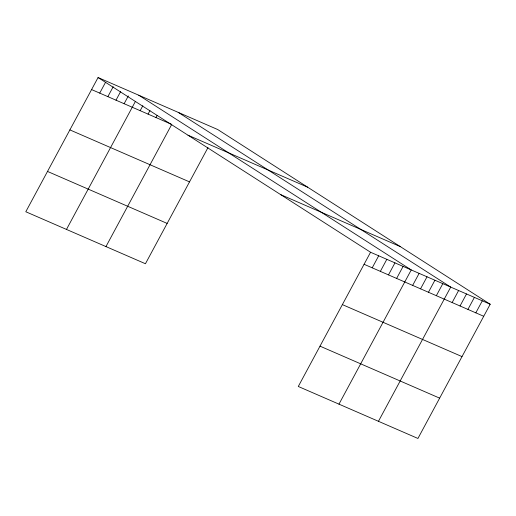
<?xml version="1.0" encoding="UTF-8"?>
<svg xmlns="http://www.w3.org/2000/svg" width="516" height="516" viewBox="0 0 516 516"><rect width="100%" height="100%" fill="white"/><g stroke="black" fill="none" stroke-linecap="round" stroke-linejoin="round"><path stroke-width="0.77" d="M490.2 304.247L370.559 252.26L298.293 386.471L417.934 438.458L490.2 304.247L217.707 129.529L98.066 77.542L25.8 211.754L145.441 263.74L207.974 147.608M99.723 93.112L105.438 82.489M107.857 96.647L113.198 86.733M115.997 100.181L120.57 91.687M124.13 103.716L128.323 95.931M66.48 229.433L135.315 101.588M140.165 110.682L142.829 105.728M148.06 114.113L149.963 110.572M155.955 117.545L157.096 115.423M105.961 246.584L171.751 124.408L91.59 89.571M372.217 267.823L378.692 255.794M380.35 271.364L386.826 259.329M388.483 274.899L394.966 262.863M396.623 278.434L403.099 266.398M338.967 404.144L411.239 269.933L138.746 95.215M412.652 285.4L419.134 273.364M420.553 288.831L427.029 276.795M428.448 292.262L434.923 280.227M436.343 295.694L442.825 283.658M378.454 421.301L450.72 287.09L178.226 112.372M452.139 302.557L458.614 290.521M460.033 305.988L466.509 293.952M467.928 309.413L474.41 297.384M475.823 312.844L482.305 300.815M187.992 135.198L307.633 187.185M280.633 194.603L400.281 246.59M69.879 129.897L189.52 181.884M364.077 264.289L483.718 316.276M47.511 171.435L167.152 223.422M342.366 304.608L462.013 356.595M320.004 346.152L439.645 398.139M98.066 77.542L370.559 252.26"/></g></svg>
